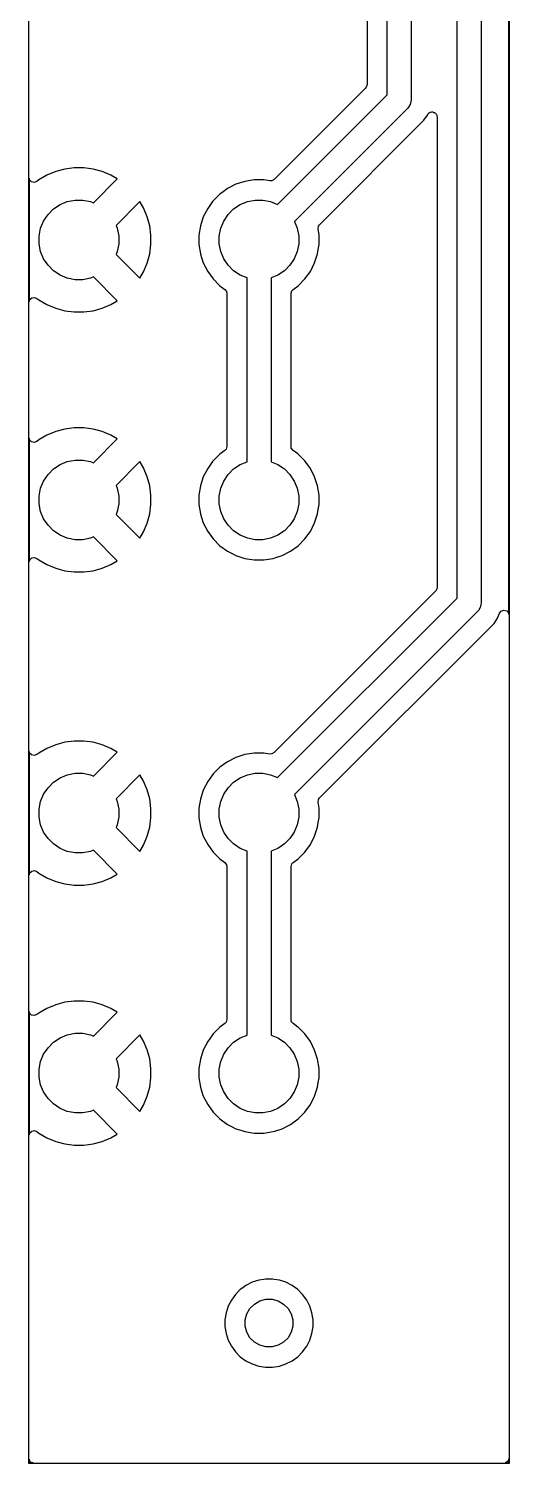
# Model space of a CAD drawing. Header units: inches. Extents: x 3.94 to 4.41, y -4.92 to -1.97.
# Drawn here: x 3.937 to 4.41, y -4.921 to -3.509 of the extents above; entities that cross this region are included whole.
import ezdxf

# ---------------------------------------------------------------- set-up
doc = ezdxf.new("R2010")
doc.units = ezdxf.units.IN
doc.header["$MEASUREMENT"] = 0
doc.layers.add('F.Cu', color=13, linetype='CONTINUOUS', true_color=0xc83434)

msp = doc.modelspace()

# ---------------------------------------------------------------- linework, layer by layer
at = {"layer": 'F.Cu', "linetype": 'CONTINUOUS'}
for p, q in [((3.9368, -4.9213), (3.9368, -1.9685)), ((4.4096, -1.9685), (4.4096, -4.9213)), ((4.4093, -4.0858), (4.4093, -2.1356)), ((4.2894, -3.5746), (4.2894, -2.5197)), ((4.313, -2.5246), (4.313, -3.5795)), ((4.3583, -4.0699), (4.3583, -2.6359)), ((4.3819, -2.6359), (4.3819, -4.0748)), ((4.2697, -3.1032), (4.2697, -3.5645)), ((4.2682, -3.5679), (4.1783, -3.6578)), ((4.2689, -3.5671), (4.2682, -3.5679)), ((4.2697, -3.5645), (4.2689, -3.5671)), ((4.1816, -3.6824), (4.2894, -3.5746)), ((4.3121, -3.584), (4.3106, -3.5867)), ((4.3129, -3.5811), (4.3121, -3.584)), ((4.313, -3.5795), (4.3129, -3.5811)), ((4.3095, -3.5879), (4.1983, -3.6991)), ((4.2229, -3.7024), (4.3257, -3.5996)), ((4.3106, -3.5867), (4.3095, -3.5879)), ((4.3106, -3.5867), (4.3106, -3.5867)), ((4.3257, -3.5996), (4.3291, -3.5945)), ((4.3257, -3.5996), (4.3257, -3.5996)), ((4.3291, -3.5945), (4.3294, -3.5939)), ((4.3294, -3.5939), (4.3296, -3.5935)), ((4.3296, -3.5935), (4.3303, -3.5929)), ((4.3303, -3.5929), (4.3309, -3.5922)), ((4.3309, -3.5922), (4.3314, -3.592)), ((4.3314, -3.592), (4.3317, -3.5917)), ((4.3317, -3.5917), (4.3326, -3.5916)), ((4.3326, -3.5916), (4.3335, -3.5913)), ((4.3335, -3.5913), (4.334, -3.5914)), ((4.334, -3.5914), (4.3344, -3.5914)), ((4.3344, -3.5914), (4.3353, -3.5918)), ((4.3353, -3.5918), (4.3362, -3.592)), ((4.3362, -3.592), (4.3365, -3.5923)), ((4.3365, -3.5923), (4.3369, -3.5925)), ((4.3369, -3.5925), (4.3374, -3.5933)), ((4.3374, -3.5933), (4.338, -3.594)), ((4.338, -3.594), (4.3382, -3.5945)), ((4.3382, -3.5945), (4.3384, -3.5949)), ((4.3384, -3.5949), (4.3384, -3.5954)), ((4.3384, -3.5954), (4.3386, -3.5962)), ((4.3386, -3.5962), (4.3386, -4.0597)), ((3.9376, -3.6583), (3.9372, -3.6566)), ((3.9372, -3.6566), (3.9372, -3.7781)), ((3.9548, -3.6536), (3.9468, -3.6583)), ((3.9634, -3.6501), (3.9548, -3.6536)), ((3.9548, -3.6536), (3.9548, -3.6536)), ((3.9724, -3.6477), (3.9634, -3.6501)), ((3.9816, -3.6465), (3.9724, -3.6477)), ((3.9909, -3.6465), (3.9816, -3.6465)), ((4.0001, -3.6477), (3.9909, -3.6465)), ((4.009, -3.6501), (4.0001, -3.6477)), ((4.0176, -3.6536), (4.009, -3.6501)), ((4.009, -3.6501), (4.009, -3.6501)), ((4.024, -3.6573), (4.0176, -3.6536)), ((4.0176, -3.6536), (4.0176, -3.6536)), ((3.9396, -3.6602), (3.9376, -3.6583)), ((3.9423, -3.6607), (3.9396, -3.6602)), ((3.9449, -3.6597), (3.9423, -3.6607)), ((3.9468, -3.6583), (3.9449, -3.6597)), ((3.9468, -3.6583), (3.9468, -3.6583)), ((4.0005, -3.6808), (4.024, -3.6573)), ((4.024, -3.6573), (4.024, -3.6573)), ((4.1281, -3.6699), (4.1249, -3.6723)), ((4.1324, -3.6668), (4.1281, -3.6699)), ((4.1407, -3.6626), (4.1324, -3.6668)), ((4.1496, -3.6597), (4.1407, -3.6626)), ((4.1587, -3.6582), (4.1496, -3.6597)), ((4.168, -3.6582), (4.1587, -3.6582)), ((4.1587, -3.6582), (4.1587, -3.6582)), ((4.1741, -3.6592), (4.168, -3.6582)), ((4.168, -3.6582), (4.168, -3.6582)), ((4.1759, -3.6592), (4.1741, -3.6592)), ((4.1783, -3.6578), (4.1759, -3.6592)), ((3.9612, -3.6869), (3.9677, -3.6826)), ((3.9677, -3.6826), (3.9748, -3.6796)), ((3.9748, -3.6796), (3.9824, -3.6781)), ((3.9824, -3.6781), (3.9901, -3.6781)), ((3.9901, -3.6781), (3.9976, -3.6796)), ((3.9976, -3.6796), (4.0005, -3.6808)), ((4.0462, -3.6796), (4.0227, -3.7031)), ((4.0499, -3.6859), (4.0462, -3.6796)), ((4.1178, -3.6796), (4.1129, -3.6864)), ((4.1183, -3.6788), (4.1178, -3.6796)), ((4.1249, -3.6723), (4.1183, -3.6788)), ((4.1183, -3.6788), (4.1183, -3.6788)), ((4.1183, -3.6788), (4.1183, -3.6788)), ((4.1249, -3.6723), (4.1249, -3.6723)), ((4.1249, -3.6723), (4.1249, -3.6723)), ((4.1384, -3.6869), (4.1448, -3.6826)), ((4.1448, -3.6826), (4.152, -3.6796)), ((4.152, -3.6796), (4.1595, -3.6781)), ((4.1595, -3.6781), (4.1672, -3.6781)), ((4.1672, -3.6781), (4.1748, -3.6796)), ((4.1748, -3.6796), (4.1816, -3.6824)), ((3.9485, -3.7059), (3.9515, -3.6988)), ((3.9515, -3.6988), (3.9558, -3.6923)), ((3.9558, -3.6923), (3.9612, -3.6869)), ((4.0535, -3.6945), (4.0499, -3.6859)), ((4.0499, -3.6859), (4.0499, -3.6859)), ((4.0559, -3.7035), (4.0535, -3.6945)), ((4.1086, -3.6946), (4.1058, -3.7035)), ((4.1129, -3.6864), (4.1086, -3.6946)), ((4.1257, -3.7059), (4.1287, -3.6988)), ((4.1287, -3.6988), (4.133, -3.6923)), ((4.133, -3.6923), (4.1384, -3.6869)), ((4.1983, -3.6991), (4.2011, -3.7059)), ((3.947, -3.7135), (3.9485, -3.7059)), ((3.947, -3.7212), (3.947, -3.7135)), ((4.0227, -3.7031), (4.0239, -3.7059)), ((4.0239, -3.7059), (4.0254, -3.7135)), ((4.0254, -3.7135), (4.0254, -3.7212)), ((4.0571, -3.7127), (4.0559, -3.7035)), ((4.0571, -3.722), (4.0571, -3.7127)), ((4.0571, -3.7127), (4.0571, -3.7127)), ((4.1058, -3.7035), (4.1043, -3.7127)), ((4.1043, -3.7127), (4.1043, -3.722)), ((4.1242, -3.7135), (4.1257, -3.7059)), ((4.1242, -3.7212), (4.1242, -3.7135)), ((4.2011, -3.7059), (4.2026, -3.7135)), ((4.2026, -3.7135), (4.2026, -3.7212)), ((4.2215, -3.7066), (4.2219, -3.7039)), ((4.2225, -3.7127), (4.2215, -3.7066)), ((4.2219, -3.7039), (4.2229, -3.7024)), ((4.2225, -3.722), (4.2225, -3.7127)), ((4.2225, -3.7127), (4.2225, -3.7127)), ((3.9485, -3.7288), (3.947, -3.7212)), ((4.0254, -3.7212), (4.0239, -3.7288)), ((4.0559, -3.7312), (4.0571, -3.722)), ((4.0571, -3.722), (4.0571, -3.722)), ((4.1043, -3.722), (4.1058, -3.7312)), ((4.1257, -3.7288), (4.1242, -3.7212)), ((4.2026, -3.7212), (4.2011, -3.7288)), ((4.221, -3.7312), (4.2217, -3.7268)), ((4.2217, -3.7268), (4.2225, -3.722)), ((3.9515, -3.7359), (3.9485, -3.7288)), ((3.9558, -3.7423), (3.9515, -3.7359)), ((4.0239, -3.7288), (4.0227, -3.7316)), ((4.0227, -3.7316), (4.0462, -3.7551)), ((4.0499, -3.7487), (4.0535, -3.7402)), ((4.0535, -3.7402), (4.0559, -3.7312)), ((4.1058, -3.7312), (4.1069, -3.7346)), ((4.1069, -3.7346), (4.1086, -3.74)), ((4.1086, -3.74), (4.1129, -3.7483)), ((4.1287, -3.7359), (4.1257, -3.7288)), ((4.133, -3.7423), (4.1287, -3.7359)), ((4.1981, -3.7359), (4.1938, -3.7423)), ((4.2011, -3.7288), (4.1981, -3.7359)), ((4.2139, -3.7483), (4.2181, -3.74)), ((4.2181, -3.74), (4.221, -3.7312)), ((3.9612, -3.7478), (3.9558, -3.7423)), ((3.9677, -3.752), (3.9612, -3.7478)), ((3.9748, -3.755), (3.9677, -3.752)), ((3.9824, -3.7565), (3.9748, -3.755)), ((3.9976, -3.755), (3.9901, -3.7565)), ((4.0005, -3.7538), (3.9976, -3.755)), ((4.024, -3.7774), (4.0005, -3.7538)), ((4.0462, -3.7551), (4.0499, -3.7487)), ((4.0499, -3.7487), (4.0499, -3.7487)), ((4.1129, -3.7483), (4.1183, -3.7558)), ((4.1183, -3.7558), (4.1249, -3.7624)), ((4.1384, -3.7478), (4.133, -3.7423)), ((4.1448, -3.752), (4.1384, -3.7478)), ((4.1516, -3.7548), (4.1448, -3.752)), ((4.1516, -3.9357), (4.1516, -3.7548)), ((4.1819, -3.752), (4.1752, -3.7548)), ((4.1752, -3.7548), (4.1752, -3.9357)), ((4.1884, -3.7478), (4.1819, -3.752)), ((4.1938, -3.7423), (4.1884, -3.7478)), ((4.2019, -3.7624), (4.2084, -3.7558)), ((4.2084, -3.7558), (4.2139, -3.7483)), ((3.9901, -3.7565), (3.9824, -3.7565)), ((4.1249, -3.7624), (4.1299, -3.766)), ((4.1299, -3.766), (4.1315, -3.7682)), ((4.1315, -3.7682), (4.1319, -3.7699)), ((4.1319, -3.7699), (4.1319, -3.9206)), ((4.1949, -3.7699), (4.1957, -3.7673)), ((4.1949, -3.9206), (4.1949, -3.7699)), ((4.1957, -3.7673), (4.1969, -3.766)), ((4.1969, -3.766), (4.2019, -3.7624)), ((3.9372, -3.7781), (3.9378, -3.7761)), ((3.9378, -3.7761), (3.9399, -3.7743)), ((3.9399, -3.7743), (3.9426, -3.774)), ((3.9426, -3.774), (3.9449, -3.7749)), ((3.9449, -3.7749), (3.9468, -3.7764)), ((3.9468, -3.7764), (3.9468, -3.7764)), ((3.9468, -3.7764), (3.9548, -3.781)), ((3.9548, -3.781), (3.9548, -3.781)), ((3.9548, -3.781), (3.9634, -3.7846)), ((4.009, -3.7846), (4.0176, -3.781)), ((4.0176, -3.781), (4.024, -3.7774)), ((4.0176, -3.781), (4.0176, -3.781)), ((3.9634, -3.7846), (3.9634, -3.7846)), ((3.9634, -3.7846), (3.9724, -3.787)), ((3.9724, -3.787), (3.9816, -3.7882)), ((3.9816, -3.7882), (3.9816, -3.7882)), ((3.9816, -3.7882), (3.9909, -3.7882)), ((3.9909, -3.7882), (4.0001, -3.787)), ((3.9909, -3.7882), (3.9909, -3.7882)), ((4.0001, -3.787), (4.009, -3.7846)), ((3.9548, -3.9095), (3.9468, -3.9142)), ((3.9634, -3.906), (3.9548, -3.9095)), ((3.9548, -3.9095), (3.9548, -3.9095)), ((3.9724, -3.9036), (3.9634, -3.906)), ((3.9816, -3.9024), (3.9724, -3.9036)), ((3.9909, -3.9024), (3.9816, -3.9024)), ((4.0001, -3.9036), (3.9909, -3.9024)), ((4.009, -3.906), (4.0001, -3.9036)), ((4.0176, -3.9095), (4.009, -3.906)), ((4.009, -3.906), (4.009, -3.906)), ((4.024, -3.9132), (4.0176, -3.9095)), ((4.0176, -3.9095), (4.0176, -3.9095)), ((3.9376, -3.9142), (3.9372, -3.9125)), ((3.9372, -3.9125), (3.9372, -4.034)), ((3.9396, -3.9161), (3.9376, -3.9142)), ((3.9423, -3.9166), (3.9396, -3.9161)), ((3.9449, -3.9156), (3.9423, -3.9166)), ((3.9468, -3.9142), (3.9449, -3.9156)), ((3.9468, -3.9142), (3.9468, -3.9142)), ((4.0005, -3.9367), (4.024, -3.9132)), ((4.024, -3.9132), (4.024, -3.9132)), ((4.1299, -3.9246), (4.1249, -3.9282)), ((4.1311, -3.9233), (4.1299, -3.9246)), ((4.1319, -3.9206), (4.1311, -3.9233)), ((4.1952, -3.9224), (4.1949, -3.9206)), ((4.1969, -3.9246), (4.1952, -3.9224)), ((4.2016, -3.928), (4.1969, -3.9246)), ((3.9612, -3.9428), (3.9677, -3.9385)), ((3.9677, -3.9385), (3.9748, -3.9356)), ((3.9748, -3.9356), (3.9824, -3.934)), ((3.9824, -3.934), (3.9901, -3.934)), ((3.9901, -3.934), (3.9976, -3.9356)), ((3.9976, -3.9356), (4.0005, -3.9367)), ((4.0462, -3.9355), (4.0227, -3.959)), ((4.0499, -3.9418), (4.0462, -3.9355)), ((4.1178, -3.9355), (4.1129, -3.9423)), ((4.1183, -3.9347), (4.1178, -3.9355)), ((4.1249, -3.9282), (4.1183, -3.9347)), ((4.1183, -3.9347), (4.1183, -3.9347)), ((4.1183, -3.9347), (4.1183, -3.9347)), ((4.1249, -3.9282), (4.1249, -3.9282)), ((4.1384, -3.9428), (4.1448, -3.9385)), ((4.1448, -3.9385), (4.1516, -3.9357)), ((4.1752, -3.9357), (4.1819, -3.9385)), ((4.1819, -3.9385), (4.1884, -3.9428)), ((4.2019, -3.9282), (4.2016, -3.928)), ((4.2084, -3.9347), (4.2019, -3.9282)), ((4.2139, -3.9423), (4.2084, -3.9347)), ((3.9515, -3.9547), (3.9558, -3.9483)), ((3.9558, -3.9483), (3.9612, -3.9428)), ((4.0535, -3.9504), (4.0499, -3.9418)), ((4.0499, -3.9418), (4.0499, -3.9418)), ((4.0559, -3.9594), (4.0535, -3.9504)), ((4.1086, -3.9506), (4.1058, -3.9594)), ((4.1129, -3.9423), (4.1086, -3.9506)), ((4.1287, -3.9547), (4.133, -3.9483)), ((4.133, -3.9483), (4.1384, -3.9428)), ((4.1884, -3.9428), (4.1938, -3.9483)), ((4.1938, -3.9483), (4.1981, -3.9547)), ((4.2181, -3.9506), (4.2139, -3.9423)), ((4.221, -3.9594), (4.2181, -3.9506)), ((3.947, -3.9694), (3.9485, -3.9618)), ((3.9485, -3.9618), (3.9515, -3.9547)), ((4.0227, -3.959), (4.0239, -3.9618)), ((4.0239, -3.9618), (4.0254, -3.9694)), ((4.0571, -3.9686), (4.0559, -3.9594)), ((4.1058, -3.9594), (4.1043, -3.9686)), ((4.1242, -3.9694), (4.1257, -3.9618)), ((4.1257, -3.9618), (4.1287, -3.9547)), ((4.1981, -3.9547), (4.2011, -3.9618)), ((4.2011, -3.9618), (4.2026, -3.9694)), ((4.2225, -3.9686), (4.221, -3.9594)), ((3.947, -3.9771), (3.947, -3.9694)), ((3.9485, -3.9847), (3.947, -3.9771)), ((4.0254, -3.9771), (4.0239, -3.9847)), ((4.0254, -3.9694), (4.0254, -3.9771)), ((4.0559, -3.9871), (4.0571, -3.9779)), ((4.0571, -3.9779), (4.0571, -3.9686)), ((4.0571, -3.9686), (4.0571, -3.9686)), ((4.0571, -3.9779), (4.0571, -3.9779)), ((4.1043, -3.9686), (4.1043, -3.9779)), ((4.1043, -3.9779), (4.1058, -3.9871)), ((4.1242, -3.9771), (4.1242, -3.9694)), ((4.1257, -3.9847), (4.1242, -3.9771)), ((4.2026, -3.9771), (4.2011, -3.9847)), ((4.2026, -3.9694), (4.2026, -3.9771)), ((4.2217, -3.9827), (4.2225, -3.9779)), ((4.2225, -3.9779), (4.2225, -3.9686)), ((3.9515, -3.9918), (3.9485, -3.9847)), ((3.9558, -3.9982), (3.9515, -3.9918)), ((4.0239, -3.9847), (4.0227, -3.9875)), ((4.0227, -3.9875), (4.0462, -4.011)), ((4.0535, -3.9961), (4.0559, -3.9871)), ((4.1058, -3.9871), (4.1069, -3.9906)), ((4.1069, -3.9906), (4.1086, -3.9959)), ((4.1086, -3.9959), (4.1129, -4.0042)), ((4.1287, -3.9918), (4.1257, -3.9847)), ((4.133, -3.9982), (4.1287, -3.9918)), ((4.1981, -3.9918), (4.1938, -3.9982)), ((4.2011, -3.9847), (4.1981, -3.9918)), ((4.2139, -4.0042), (4.2181, -3.9959)), ((4.2181, -3.9959), (4.221, -3.9871)), ((4.221, -3.9871), (4.2217, -3.9827)), ((3.9612, -4.0037), (3.9558, -3.9982)), ((3.9677, -4.0079), (3.9612, -4.0037)), ((3.9748, -4.0109), (3.9677, -4.0079)), ((4.0005, -4.0097), (3.9976, -4.0109)), ((4.024, -4.0333), (4.0005, -4.0097)), ((4.0462, -4.011), (4.0499, -4.0046)), ((4.0499, -4.0046), (4.0535, -3.9961)), ((4.0499, -4.0046), (4.0499, -4.0046)), ((4.1129, -4.0042), (4.1183, -4.0117)), ((4.1384, -4.0037), (4.133, -3.9982)), ((4.1448, -4.0079), (4.1384, -4.0037)), ((4.152, -4.0109), (4.1448, -4.0079)), ((4.1819, -4.0079), (4.1748, -4.0109)), ((4.1884, -4.0037), (4.1819, -4.0079)), ((4.1938, -3.9982), (4.1884, -4.0037)), ((4.2084, -4.0117), (4.2139, -4.0042)), ((3.9824, -4.0124), (3.9748, -4.0109)), ((3.9901, -4.0124), (3.9824, -4.0124)), ((3.9976, -4.0109), (3.9901, -4.0124)), ((4.1183, -4.0117), (4.1249, -4.0183)), ((4.1249, -4.0183), (4.1324, -4.0238)), ((4.1324, -4.0238), (4.1363, -4.0257)), ((4.1595, -4.0124), (4.152, -4.0109)), ((4.1672, -4.0124), (4.1595, -4.0124)), ((4.1748, -4.0109), (4.1672, -4.0124)), ((4.1861, -4.028), (4.1943, -4.0238)), ((4.1943, -4.0238), (4.2019, -4.0183)), ((4.2019, -4.0183), (4.2084, -4.0117)), ((3.9372, -4.034), (3.9378, -4.0321)), ((3.9378, -4.0321), (3.9399, -4.0302)), ((3.9399, -4.0302), (3.9426, -4.0299)), ((3.9426, -4.0299), (3.9449, -4.0308)), ((3.9449, -4.0308), (3.9468, -4.0323)), ((3.9468, -4.0323), (3.9468, -4.0323)), ((3.9468, -4.0323), (3.9548, -4.0369)), ((3.9548, -4.0369), (3.9548, -4.0369)), ((3.9548, -4.0369), (3.9634, -4.0405)), ((4.009, -4.0405), (4.0176, -4.0369)), ((4.0176, -4.0369), (4.024, -4.0333)), ((4.0176, -4.0369), (4.0176, -4.0369)), ((4.1363, -4.0257), (4.1407, -4.028)), ((4.1407, -4.028), (4.1407, -4.028)), ((4.1407, -4.028), (4.1407, -4.028)), ((4.1407, -4.028), (4.1454, -4.0295)), ((4.1454, -4.0295), (4.1496, -4.0308)), ((4.1496, -4.0308), (4.1587, -4.0323)), ((4.1587, -4.0323), (4.1587, -4.0323)), ((4.1587, -4.0323), (4.168, -4.0323)), ((4.168, -4.0323), (4.1772, -4.0308)), ((4.1772, -4.0308), (4.1791, -4.0302)), ((4.1791, -4.0302), (4.1861, -4.028)), ((3.9634, -4.0405), (3.9634, -4.0405)), ((3.9634, -4.0405), (3.9724, -4.0429)), ((3.9724, -4.0429), (3.9816, -4.0441)), ((3.9816, -4.0441), (3.9816, -4.0441)), ((3.9816, -4.0441), (3.9909, -4.0441)), ((3.9909, -4.0441), (4.0001, -4.0429)), ((3.9909, -4.0441), (3.9909, -4.0441)), ((4.0001, -4.0429), (4.009, -4.0405)), ((4.3371, -4.0632), (4.1783, -4.222)), ((4.3378, -4.0624), (4.3371, -4.0632)), ((4.3386, -4.0597), (4.3378, -4.0624)), ((4.1816, -4.2466), (4.3583, -4.0699)), ((4.381, -4.0793), (4.3794, -4.082)), ((4.3818, -4.0763), (4.381, -4.0793)), ((4.3819, -4.0748), (4.3818, -4.0763)), ((4.3784, -4.0832), (4.1983, -4.2633)), ((4.3794, -4.082), (4.3784, -4.0832)), ((4.3946, -4.0949), (4.398, -4.0897)), ((4.398, -4.0897), (4.4001, -4.0848)), ((4.4001, -4.0848), (4.4018, -4.0826)), ((4.4018, -4.0826), (4.4044, -4.0818)), ((4.4044, -4.0818), (4.4071, -4.0825)), ((4.4071, -4.0825), (4.4089, -4.0845)), ((4.4089, -4.0845), (4.4093, -4.0858)), ((4.2229, -4.2666), (4.3946, -4.0949)), ((3.9376, -4.2224), (3.9372, -4.2208)), ((3.9372, -4.2208), (3.9372, -4.3423)), ((3.9548, -4.2178), (3.9468, -4.2224)), ((3.9634, -4.2142), (3.9548, -4.2178)), ((3.9548, -4.2178), (3.9548, -4.2178)), ((3.9724, -4.2118), (3.9634, -4.2142)), ((3.9816, -4.2106), (3.9724, -4.2118)), ((3.9909, -4.2106), (3.9816, -4.2106)), ((4.0001, -4.2118), (3.9909, -4.2106)), ((4.009, -4.2142), (4.0001, -4.2118)), ((4.0005, -4.245), (4.024, -4.2215)), ((4.0176, -4.2178), (4.009, -4.2142)), ((4.009, -4.2142), (4.009, -4.2142)), ((4.024, -4.2215), (4.0176, -4.2178)), ((4.0176, -4.2178), (4.0176, -4.2178)), ((4.024, -4.2215), (4.024, -4.2215)), ((3.9396, -4.2243), (3.9376, -4.2224)), ((3.9423, -4.2249), (3.9396, -4.2243)), ((3.9449, -4.2239), (3.9423, -4.2249)), ((3.9468, -4.2224), (3.9449, -4.2239)), ((3.9468, -4.2224), (3.9468, -4.2224)), ((4.1281, -4.2341), (4.1249, -4.2364)), ((4.1324, -4.231), (4.1281, -4.2341)), ((4.1407, -4.2267), (4.1324, -4.231)), ((4.1496, -4.2239), (4.1407, -4.2267)), ((4.1587, -4.2224), (4.1496, -4.2239)), ((4.168, -4.2224), (4.1587, -4.2224)), ((4.1587, -4.2224), (4.1587, -4.2224)), ((4.1741, -4.2234), (4.168, -4.2224)), ((4.168, -4.2224), (4.168, -4.2224)), ((4.1759, -4.2233), (4.1741, -4.2234)), ((4.1783, -4.222), (4.1759, -4.2233)), ((3.9612, -4.2511), (3.9677, -4.2468)), ((3.9677, -4.2468), (3.9748, -4.2438)), ((3.9748, -4.2438), (3.9824, -4.2423)), ((3.9824, -4.2423), (3.9901, -4.2423)), ((3.9901, -4.2423), (3.9976, -4.2438)), ((3.9976, -4.2438), (4.0005, -4.245)), ((4.0462, -4.2437), (4.0227, -4.2673)), ((4.0499, -4.2501), (4.0462, -4.2437)), ((4.0535, -4.2587), (4.0499, -4.2501)), ((4.0499, -4.2501), (4.0499, -4.2501)), ((4.1178, -4.2437), (4.1129, -4.2505)), ((4.1183, -4.243), (4.1178, -4.2437)), ((4.1249, -4.2364), (4.1183, -4.243)), ((4.1183, -4.243), (4.1183, -4.243)), ((4.1183, -4.243), (4.1183, -4.243)), ((4.1249, -4.2364), (4.1249, -4.2364)), ((4.1249, -4.2364), (4.1249, -4.2364)), ((4.1384, -4.2511), (4.1448, -4.2468)), ((4.1448, -4.2468), (4.152, -4.2438)), ((4.152, -4.2438), (4.1595, -4.2423)), ((4.1595, -4.2423), (4.1672, -4.2423)), ((4.1672, -4.2423), (4.1748, -4.2438)), ((4.1748, -4.2438), (4.1816, -4.2466)), ((3.9485, -4.2701), (3.9515, -4.2629)), ((3.9515, -4.2629), (3.9558, -4.2565)), ((3.9558, -4.2565), (3.9612, -4.2511)), ((4.0559, -4.2676), (4.0535, -4.2587)), ((4.1086, -4.2588), (4.1058, -4.2677)), ((4.1129, -4.2505), (4.1086, -4.2588)), ((4.1257, -4.2701), (4.1287, -4.2629)), ((4.1287, -4.2629), (4.133, -4.2565)), ((4.133, -4.2565), (4.1384, -4.2511)), ((4.1983, -4.2633), (4.2011, -4.2701)), ((3.947, -4.2776), (3.9485, -4.2701)), ((3.947, -4.2854), (3.947, -4.2776)), ((4.0227, -4.2673), (4.0239, -4.2701)), ((4.0239, -4.2701), (4.0254, -4.2776)), ((4.0254, -4.2776), (4.0254, -4.2854)), ((4.0571, -4.2769), (4.0559, -4.2676)), ((4.0571, -4.2861), (4.0571, -4.2769)), ((4.0571, -4.2769), (4.0571, -4.2769)), ((4.1058, -4.2677), (4.1043, -4.2768)), ((4.1043, -4.2768), (4.1043, -4.2861)), ((4.1242, -4.2776), (4.1257, -4.2701)), ((4.1242, -4.2854), (4.1242, -4.2776)), ((4.2011, -4.2701), (4.2026, -4.2776)), ((4.2026, -4.2776), (4.2026, -4.2854)), ((4.2215, -4.2708), (4.2219, -4.2681)), ((4.2225, -4.2768), (4.2215, -4.2708)), ((4.2219, -4.2681), (4.2229, -4.2666)), ((4.2225, -4.2861), (4.2225, -4.2768)), ((4.2225, -4.2768), (4.2225, -4.2768)), ((3.9485, -4.2929), (3.947, -4.2854)), ((4.0254, -4.2854), (4.0239, -4.2929)), ((4.0559, -4.2954), (4.0571, -4.2861)), ((4.0571, -4.2861), (4.0571, -4.2861)), ((4.1043, -4.2861), (4.1058, -4.2953)), ((4.1257, -4.2929), (4.1242, -4.2854)), ((4.2026, -4.2854), (4.2011, -4.2929)), ((4.221, -4.2953), (4.2217, -4.2909)), ((4.2217, -4.2909), (4.2225, -4.2861)), ((3.9515, -4.3001), (3.9485, -4.2929)), ((3.9558, -4.3065), (3.9515, -4.3001)), ((3.9612, -4.3119), (3.9558, -4.3065)), ((4.0239, -4.2929), (4.0227, -4.2957)), ((4.0227, -4.2957), (4.0462, -4.3193)), ((4.0499, -4.3129), (4.0535, -4.3043)), ((4.0535, -4.3043), (4.0559, -4.2954)), ((4.1058, -4.2953), (4.1069, -4.2988)), ((4.1069, -4.2988), (4.1086, -4.3042)), ((4.1086, -4.3042), (4.1129, -4.3125)), ((4.1287, -4.3001), (4.1257, -4.2929)), ((4.133, -4.3065), (4.1287, -4.3001)), ((4.1384, -4.3119), (4.133, -4.3065)), ((4.1938, -4.3065), (4.1884, -4.3119)), ((4.1981, -4.3001), (4.1938, -4.3065)), ((4.2011, -4.2929), (4.1981, -4.3001)), ((4.2139, -4.3125), (4.2181, -4.3042)), ((4.2181, -4.3042), (4.221, -4.2953)), ((3.9677, -4.3162), (3.9612, -4.3119)), ((3.9748, -4.3192), (3.9677, -4.3162)), ((3.9824, -4.3207), (3.9748, -4.3192)), ((3.9901, -4.3207), (3.9824, -4.3207)), ((3.9976, -4.3192), (3.9901, -4.3207)), ((4.0005, -4.318), (3.9976, -4.3192)), ((4.024, -4.3415), (4.0005, -4.318)), ((4.0462, -4.3193), (4.0499, -4.3129)), ((4.0499, -4.3129), (4.0499, -4.3129)), ((4.1129, -4.3125), (4.1183, -4.32)), ((4.1183, -4.32), (4.1249, -4.3266)), ((4.1448, -4.3162), (4.1384, -4.3119)), ((4.1516, -4.319), (4.1448, -4.3162)), ((4.1516, -4.4999), (4.1516, -4.319)), ((4.1819, -4.3162), (4.1752, -4.319)), ((4.1752, -4.319), (4.1752, -4.4999)), ((4.1884, -4.3119), (4.1819, -4.3162)), ((4.2019, -4.3266), (4.2084, -4.32)), ((4.2084, -4.32), (4.2139, -4.3125)), ((4.1249, -4.3266), (4.1299, -4.3302)), ((4.1299, -4.3302), (4.1315, -4.3323)), ((4.1315, -4.3323), (4.1319, -4.3341)), ((4.1319, -4.3341), (4.1319, -4.4848)), ((4.1949, -4.3341), (4.1957, -4.3315)), ((4.1949, -4.4848), (4.1949, -4.3341)), ((4.1957, -4.3315), (4.1969, -4.3302)), ((4.1969, -4.3302), (4.2019, -4.3266)), ((3.9372, -4.3423), (3.9378, -4.3403)), ((3.9378, -4.3403), (3.9399, -4.3385)), ((3.9399, -4.3385), (3.9426, -4.3381)), ((3.9426, -4.3381), (3.9449, -4.3391)), ((3.9449, -4.3391), (3.9468, -4.3405)), ((3.9468, -4.3405), (3.9468, -4.3405)), ((3.9468, -4.3405), (3.9548, -4.3452)), ((3.9548, -4.3452), (3.9548, -4.3452)), ((3.9548, -4.3452), (3.9634, -4.3487)), ((3.9634, -4.3487), (3.9634, -4.3487)), ((3.9634, -4.3487), (3.9724, -4.3511)), ((4.0001, -4.3511), (4.009, -4.3487)), ((4.009, -4.3487), (4.0176, -4.3452)), ((4.0176, -4.3452), (4.024, -4.3415)), ((4.0176, -4.3452), (4.0176, -4.3452)), ((3.9724, -4.3511), (3.9816, -4.3524)), ((3.9816, -4.3524), (3.9816, -4.3524)), ((3.9816, -4.3524), (3.9909, -4.3524)), ((3.9909, -4.3524), (4.0001, -4.3511)), ((3.9909, -4.3524), (3.9909, -4.3524)), ((3.9548, -4.4737), (3.9468, -4.4784)), ((3.9634, -4.4702), (3.9548, -4.4737)), ((3.9548, -4.4737), (3.9548, -4.4737)), ((3.9724, -4.4677), (3.9634, -4.4702)), ((3.9816, -4.4665), (3.9724, -4.4677)), ((3.9909, -4.4665), (3.9816, -4.4665)), ((4.0001, -4.4677), (3.9909, -4.4665)), ((4.009, -4.4702), (4.0001, -4.4677)), ((4.0176, -4.4737), (4.009, -4.4702)), ((4.009, -4.4702), (4.009, -4.4702)), ((4.024, -4.4774), (4.0176, -4.4737)), ((4.0176, -4.4737), (4.0176, -4.4737)), ((3.9376, -4.4783), (3.9372, -4.4767)), ((3.9372, -4.4767), (3.9372, -4.5982)), ((3.9396, -4.4803), (3.9376, -4.4783)), ((3.9423, -4.4808), (3.9396, -4.4803)), ((3.9449, -4.4798), (3.9423, -4.4808)), ((3.9468, -4.4784), (3.9449, -4.4798)), ((3.9468, -4.4784), (3.9468, -4.4784)), ((4.0005, -4.5009), (4.024, -4.4774)), ((4.024, -4.4774), (4.024, -4.4774)), ((4.1299, -4.4887), (4.1249, -4.4923)), ((4.1311, -4.4874), (4.1299, -4.4887)), ((4.1319, -4.4848), (4.1311, -4.4874)), ((4.1952, -4.4866), (4.1949, -4.4848)), ((4.1969, -4.4887), (4.1952, -4.4866)), ((4.2016, -4.4922), (4.1969, -4.4887)), ((3.9612, -4.507), (3.9677, -4.5027)), ((3.9677, -4.5027), (3.9748, -4.4997)), ((3.9748, -4.4997), (3.9824, -4.4982)), ((3.9824, -4.4982), (3.9901, -4.4982)), ((3.9901, -4.4982), (3.9976, -4.4997)), ((3.9976, -4.4997), (4.0005, -4.5009)), ((4.0462, -4.4996), (4.0227, -4.5232)), ((4.0499, -4.506), (4.0462, -4.4996)), ((4.1178, -4.4996), (4.1129, -4.5064)), ((4.1183, -4.4989), (4.1178, -4.4996)), ((4.1249, -4.4923), (4.1183, -4.4989)), ((4.1183, -4.4989), (4.1183, -4.4989)), ((4.1183, -4.4989), (4.1183, -4.4989)), ((4.1249, -4.4923), (4.1249, -4.4923)), ((4.1384, -4.507), (4.1448, -4.5027)), ((4.1448, -4.5027), (4.1516, -4.4999)), ((4.1752, -4.4999), (4.1819, -4.5027)), ((4.1819, -4.5027), (4.1884, -4.507)), ((4.2019, -4.4923), (4.2016, -4.4922)), ((4.2084, -4.4989), (4.2019, -4.4923)), ((4.2139, -4.5064), (4.2084, -4.4989)), ((3.9515, -4.5188), (3.9558, -4.5124)), ((3.9558, -4.5124), (3.9612, -4.507)), ((4.0535, -4.5146), (4.0499, -4.506)), ((4.0499, -4.506), (4.0499, -4.506)), ((4.0559, -4.5235), (4.0535, -4.5146)), ((4.1086, -4.5147), (4.1058, -4.5236)), ((4.1129, -4.5064), (4.1086, -4.5147)), ((4.1287, -4.5188), (4.133, -4.5124)), ((4.133, -4.5124), (4.1384, -4.507)), ((4.1884, -4.507), (4.1938, -4.5124)), ((4.1938, -4.5124), (4.1981, -4.5188)), ((4.2181, -4.5147), (4.2139, -4.5064)), ((4.221, -4.5236), (4.2181, -4.5147)), ((3.947, -4.5335), (3.9485, -4.526)), ((3.9485, -4.526), (3.9515, -4.5188)), ((4.0227, -4.5232), (4.0239, -4.526)), ((4.0239, -4.526), (4.0254, -4.5335)), ((4.0571, -4.5328), (4.0559, -4.5235)), ((4.1058, -4.5236), (4.1043, -4.5328)), ((4.1242, -4.5335), (4.1257, -4.526)), ((4.1257, -4.526), (4.1287, -4.5188)), ((4.1981, -4.5188), (4.2011, -4.526)), ((4.2011, -4.526), (4.2026, -4.5335)), ((4.2225, -4.5328), (4.221, -4.5236)), ((3.947, -4.5413), (3.947, -4.5335)), ((3.9485, -4.5488), (3.947, -4.5413)), ((4.0254, -4.5413), (4.0239, -4.5488)), ((4.0254, -4.5335), (4.0254, -4.5413)), ((4.0559, -4.5513), (4.0571, -4.542)), ((4.0571, -4.542), (4.0571, -4.5328)), ((4.0571, -4.5328), (4.0571, -4.5328)), ((4.0571, -4.542), (4.0571, -4.542)), ((4.1043, -4.5328), (4.1043, -4.5421)), ((4.1043, -4.5421), (4.1058, -4.5512)), ((4.1242, -4.5413), (4.1242, -4.5335)), ((4.1257, -4.5488), (4.1242, -4.5413)), ((4.2026, -4.5413), (4.2011, -4.5488)), ((4.2026, -4.5335), (4.2026, -4.5413)), ((4.2217, -4.5468), (4.2225, -4.5421)), ((4.2225, -4.5421), (4.2225, -4.5328)), ((3.9515, -4.556), (3.9485, -4.5488)), ((3.9558, -4.5624), (3.9515, -4.556)), ((4.0239, -4.5488), (4.0227, -4.5516)), ((4.0227, -4.5516), (4.0462, -4.5752)), ((4.0499, -4.5688), (4.0535, -4.5602)), ((4.0535, -4.5602), (4.0559, -4.5513)), ((4.1058, -4.5512), (4.1069, -4.5547)), ((4.1069, -4.5547), (4.1086, -4.5601)), ((4.1086, -4.5601), (4.1129, -4.5684)), ((4.1287, -4.556), (4.1257, -4.5488)), ((4.133, -4.5624), (4.1287, -4.556)), ((4.1981, -4.556), (4.1938, -4.5624)), ((4.2011, -4.5488), (4.1981, -4.556)), ((4.2139, -4.5684), (4.2181, -4.5601)), ((4.2181, -4.5601), (4.221, -4.5512)), ((4.221, -4.5512), (4.2217, -4.5468)), ((3.9612, -4.5678), (3.9558, -4.5624)), ((3.9677, -4.5721), (3.9612, -4.5678)), ((3.9748, -4.5751), (3.9677, -4.5721)), ((4.0005, -4.5739), (3.9976, -4.5751)), ((4.024, -4.5974), (4.0005, -4.5739)), ((4.0462, -4.5752), (4.0499, -4.5688)), ((4.0499, -4.5688), (4.0499, -4.5688)), ((4.1129, -4.5684), (4.1183, -4.5759)), ((4.1384, -4.5678), (4.133, -4.5624)), ((4.1448, -4.5721), (4.1384, -4.5678)), ((4.152, -4.5751), (4.1448, -4.5721)), ((4.1819, -4.5721), (4.1748, -4.5751)), ((4.1884, -4.5678), (4.1819, -4.5721)), ((4.1938, -4.5624), (4.1884, -4.5678)), ((4.2084, -4.5759), (4.2139, -4.5684)), ((3.9824, -4.5766), (3.9748, -4.5751)), ((3.9901, -4.5766), (3.9824, -4.5766)), ((3.9976, -4.5751), (3.9901, -4.5766)), ((4.1183, -4.5759), (4.1249, -4.5825)), ((4.1249, -4.5825), (4.1324, -4.5879)), ((4.1324, -4.5879), (4.1363, -4.5899)), ((4.1595, -4.5766), (4.152, -4.5751)), ((4.1672, -4.5766), (4.1595, -4.5766)), ((4.1748, -4.5751), (4.1672, -4.5766)), ((4.1861, -4.5921), (4.1943, -4.5879)), ((4.1943, -4.5879), (4.2019, -4.5825)), ((4.2019, -4.5825), (4.2084, -4.5759)), ((3.9372, -4.5982), (3.9378, -4.5962)), ((3.9378, -4.5962), (3.9399, -4.5944)), ((3.9399, -4.5944), (3.9426, -4.594)), ((3.9426, -4.594), (3.9449, -4.595)), ((3.9449, -4.595), (3.9468, -4.5965)), ((3.9468, -4.5965), (3.9468, -4.5965)), ((3.9468, -4.5965), (3.9548, -4.6011)), ((3.9548, -4.6011), (3.9548, -4.6011)), ((3.9548, -4.6011), (3.9634, -4.6047)), ((4.009, -4.6047), (4.0176, -4.6011)), ((4.0176, -4.6011), (4.024, -4.5974)), ((4.0176, -4.6011), (4.0176, -4.6011)), ((4.1363, -4.5899), (4.1407, -4.5921)), ((4.1407, -4.5921), (4.1407, -4.5921)), ((4.1407, -4.5921), (4.1407, -4.5921)), ((4.1407, -4.5921), (4.1454, -4.5937)), ((4.1454, -4.5937), (4.1496, -4.595)), ((4.1496, -4.595), (4.1587, -4.5965)), ((4.1587, -4.5965), (4.1587, -4.5965)), ((4.1587, -4.5965), (4.168, -4.5965)), ((4.168, -4.5965), (4.1772, -4.595)), ((4.1772, -4.595), (4.1791, -4.5944)), ((4.1791, -4.5944), (4.1861, -4.5921)), ((3.9634, -4.6047), (3.9634, -4.6047)), ((3.9634, -4.6047), (3.9724, -4.6071)), ((3.9724, -4.6071), (3.9816, -4.6083)), ((3.9816, -4.6083), (3.9816, -4.6083)), ((3.9816, -4.6083), (3.9909, -4.6083)), ((3.9909, -4.6083), (4.0001, -4.6071)), ((3.9909, -4.6083), (3.9909, -4.6083)), ((4.0001, -4.6071), (4.009, -4.6047)), ((4.1566, -4.7433), (4.1505, -4.7464)), ((4.1631, -4.7412), (4.1566, -4.7433)), ((4.1683, -4.7404), (4.1631, -4.7412)), ((4.1698, -4.7401), (4.1683, -4.7404)), ((4.1766, -4.7401), (4.1698, -4.7401)), ((4.1782, -4.7404), (4.1766, -4.7401)), ((4.1834, -4.7412), (4.1782, -4.7404)), ((4.1899, -4.7433), (4.1834, -4.7412)), ((4.1834, -4.7412), (4.1834, -4.7412)), ((4.1834, -4.7412), (4.1834, -4.7412)), ((4.1959, -4.7464), (4.1899, -4.7433)), ((4.1385, -4.7576), (4.1362, -4.7608)), ((4.1402, -4.7552), (4.1385, -4.7576)), ((4.145, -4.7504), (4.1402, -4.7552)), ((4.1402, -4.7552), (4.1402, -4.7552)), ((4.1402, -4.7552), (4.1402, -4.7552)), ((4.1474, -4.7487), (4.145, -4.7504)), ((4.145, -4.7504), (4.145, -4.7504)), ((4.145, -4.7504), (4.145, -4.7504)), ((4.1505, -4.7464), (4.1474, -4.7487)), ((4.2015, -4.7504), (4.1959, -4.7464)), ((4.2063, -4.7552), (4.2015, -4.7504)), ((4.2103, -4.7608), (4.2063, -4.7552)), ((4.1331, -4.7668), (4.131, -4.7733)), ((4.1362, -4.7608), (4.1331, -4.7668)), ((4.1514, -4.7744), (4.1545, -4.7691)), ((4.1545, -4.7691), (4.1588, -4.7647)), ((4.1588, -4.7647), (4.1642, -4.7616)), ((4.1642, -4.7616), (4.1701, -4.76)), ((4.1701, -4.76), (4.1763, -4.76)), ((4.1763, -4.76), (4.1823, -4.7616)), ((4.1823, -4.7616), (4.1876, -4.7647)), ((4.1876, -4.7647), (4.192, -4.7691)), ((4.192, -4.7691), (4.1951, -4.7744)), ((4.2134, -4.7668), (4.2103, -4.7608)), ((4.2155, -4.7733), (4.2134, -4.7668)), ((4.131, -4.7733), (4.1299, -4.7801)), ((4.1299, -4.7801), (4.1299, -4.7869)), ((4.1498, -4.7804), (4.1514, -4.7744)), ((4.1498, -4.7865), (4.1498, -4.7804)), ((4.1514, -4.7925), (4.1498, -4.7865)), ((4.1951, -4.7744), (4.1966, -4.7804)), ((4.1966, -4.7865), (4.1951, -4.7925)), ((4.1966, -4.7804), (4.1966, -4.7865)), ((4.2166, -4.7801), (4.2155, -4.7733)), ((4.2166, -4.7869), (4.2166, -4.7801)), ((4.1299, -4.7869), (4.131, -4.7936)), ((4.131, -4.7936), (4.1331, -4.8001)), ((4.1331, -4.8001), (4.1362, -4.8062)), ((4.1545, -4.7978), (4.1514, -4.7925)), ((4.1588, -4.8022), (4.1545, -4.7978)), ((4.192, -4.7978), (4.1876, -4.8022)), ((4.1951, -4.7925), (4.192, -4.7978)), ((4.2103, -4.8062), (4.2134, -4.8001)), ((4.2134, -4.8001), (4.2155, -4.7936)), ((4.2155, -4.7936), (4.2166, -4.7869)), ((4.1362, -4.8062), (4.1402, -4.8117)), ((4.1402, -4.8117), (4.145, -4.8165)), ((4.1642, -4.8053), (4.1588, -4.8022)), ((4.1701, -4.8069), (4.1642, -4.8053)), ((4.1763, -4.8069), (4.1701, -4.8069)), ((4.1823, -4.8053), (4.1763, -4.8069)), ((4.1876, -4.8022), (4.1823, -4.8053)), ((4.2015, -4.8165), (4.2063, -4.8117)), ((4.2063, -4.8117), (4.2103, -4.8062)), ((4.145, -4.8165), (4.1505, -4.8205)), ((4.1505, -4.8205), (4.1566, -4.8236)), ((4.1566, -4.8236), (4.1631, -4.8257)), ((4.1631, -4.8257), (4.1698, -4.8268)), ((4.1698, -4.8268), (4.1698, -4.8268)), ((4.1698, -4.8268), (4.1766, -4.8268)), ((4.1766, -4.8268), (4.1834, -4.8257)), ((4.1766, -4.8268), (4.1766, -4.8268)), ((4.1834, -4.8257), (4.1899, -4.8236)), ((4.1899, -4.8236), (4.1959, -4.8205)), ((4.1959, -4.8205), (4.2015, -4.8165)), ((3.9369, -4.9214), (3.9368, -4.9213)), ((3.9368, -4.9213), (3.9368, -4.9213)), ((3.937, -4.9215), (3.9369, -4.9214)), ((4.4094, -4.9215), (3.937, -4.9215)), ((3.9374, -4.9184), (3.9372, -4.9173)), ((3.9372, -4.9173), (3.9372, -4.9211)), ((3.9372, -4.9211), (3.9412, -4.9211)), ((3.9393, -4.9205), (3.9374, -4.9184)), ((3.9412, -4.9211), (3.9393, -4.9205)), ((4.4066, -4.9208), (4.4055, -4.9211)), ((4.4055, -4.9211), (4.4093, -4.9211)), ((4.4087, -4.919), (4.4066, -4.9208)), ((4.4093, -4.917), (4.4087, -4.919)), ((4.4093, -4.9211), (4.4093, -4.917)), ((4.4095, -4.9214), (4.4094, -4.9215)), ((4.4096, -4.9213), (4.4095, -4.9214)), ((4.4096, -4.9213), (4.4096, -4.9213))]:
    msp.add_line(p, q, dxfattribs=at)

doc.saveas('drawing.dxf')
